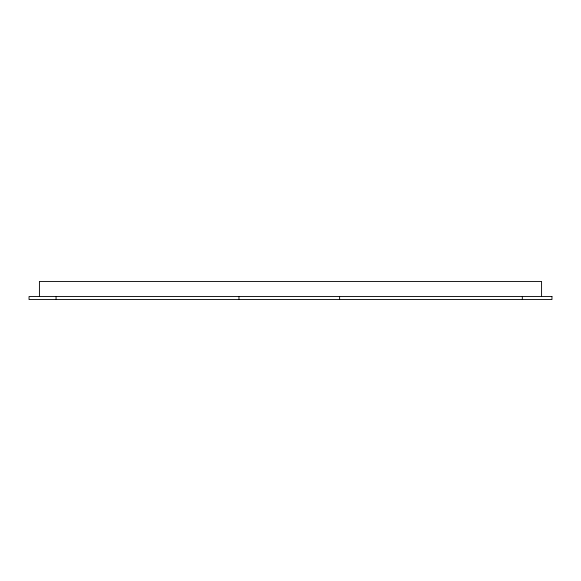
<?xml version="1.0" encoding="UTF-8"?>
<svg xmlns="http://www.w3.org/2000/svg" width="581" height="581" viewBox="0 0 581 581"><rect width="100%" height="100%" fill="white"/><g stroke="black" fill="none" stroke-linecap="round" stroke-linejoin="round"><path stroke-width="0.87" d="M541.579 296.542L541.579 281.444L39.421 281.444L39.421 296.542M522.319 296.542L522.319 299.556M339.616 296.542L339.616 299.556M238.958 296.542L238.958 299.556M56.059 296.542L56.059 299.556M551.95 296.542L29.05 296.542L29.05 299.556L551.95 299.556L551.95 296.542"/></g></svg>
